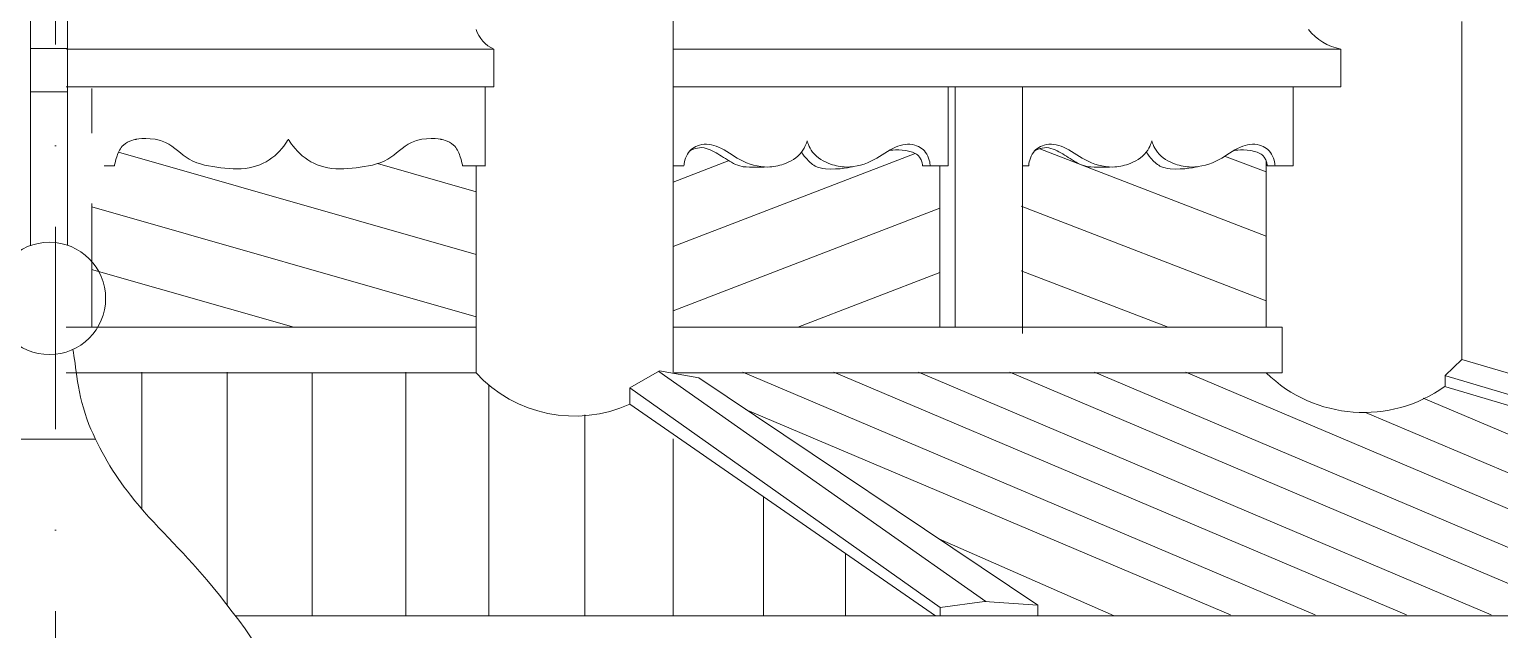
# Model space of a CAD drawing. Header units: millimetres. Extents: x 2399 to 111977, y 1313 to 59551.
# Drawn here: x 15500 to 18063, y 43652 to 44698 of the extents above; entities that cross this region are included whole.
import ezdxf

# ---------------------------------------------------------------- set-up
doc = ezdxf.new("R2010")
doc.units = ezdxf.units.MM
doc.linetypes.add('Штрихпунктирная', pattern=[670.277762, 352.777767, -176.388884, 0, -141.111112])
doc.layers.add('main line', color=7, linetype='Continuous', lineweight=13)

msp = doc.modelspace()

# ---------------------------------------------------------------- linework, layer by layer
at = {"layer": 'main line', "color": 7, "linetype": 'Штрихпунктирная', "lineweight": 13}
msp.add_line((15545.2827, 57761.4746), (15545.2827, 33588.1714), dxfattribs=at)
at = {"layer": 'main line', "color": 7, "linetype": 'Continuous', "lineweight": 13}
for p, q in [((15501.7297, 45703.6819), (15501.7297, 44321.258)), ((15566.4275, 44321.258), (15566.4275, 45703.6819)), ((16621.832, 44101.1099), (16621.832, 44717.7255)), ((17997.0873, 44122.3986), (17997.0873, 44712.0312)), ((15501.7297, 44664.6323), (15566.4275, 44664.6323)), ((15564.6357, 44663.54), (16309.375, 44663.54)), ((16309.375, 44598.128), (16309.375, 44663.54)), ((17785.8745, 44663.8403), (16621.832, 44663.8403)), ((17785.8745, 44598.128), (17785.8745, 44663.8403)), ((15564.0861, 44598.128), (16309.375, 44598.128)), ((16294.2575, 44598.128), (16294.2575, 44460.2853)), ((16621.832, 44598.128), (17785.8745, 44598.128)), ((17101.6079, 44460.2853), (17101.6079, 44598.128)), ((17113.689, 44598.128), (17113.689, 44178.6851)), ((17231.0482, 44598.128), (17231.0482, 44167.6688)), ((17702.6982, 44598.128), (17702.6982, 44460.2853)), ((17702.6982, 44598.128), (17702.6982, 44460.2853)), ((15501.7297, 44589.4685), (15566.4275, 44589.4685)), ((15608.7125, 44595.0761), (15608.7125, 44517.1669)), ((16278.399, 44305.8656), (15655.2227, 44484.1714)), ((16621.832, 44319.4315), (17043.6664, 44481.9148)), ((16621.832, 44431.7491), (16719.5284, 44469.3801)), ((17656.0211, 44337.4107), (17260.9683, 44489.5782)), ((17656.0211, 44449.7284), (17583.4499, 44476.9967)), ((17656.0211, 44178.6851), (17656.0211, 44468.9811)), ((15630.2223, 44460.2853), (15648.0114, 44460.2853)), ((16278.399, 44414.8828), (16106.5557, 44464.0513)), ((16294.6204, 44460.2853), (16254.8625, 44460.2853)), ((16278.399, 44099.0339), (16278.399, 44460.2853)), ((17101.6079, 44460.2853), (17056.7361, 44460.2853)), ((17086.938, 44460.2853), (17086.938, 44178.6851)), ((17702.6982, 44460.2853), (17657.8264, 44460.2853)), ((15608.7125, 44394.4042), (15608.7125, 44178.6851)), ((16278.399, 44196.8484), (15608.7125, 44388.4619)), ((16621.832, 44207.1138), (17086.938, 44386.2646)), ((17656.0211, 44225.093), (17228.6886, 44389.6941)), ((15960.8662, 44178.6851), (15607.9882, 44279.652)), ((16839.6219, 44178.6851), (17086.938, 44273.947)), ((17484.9083, 44178.6851), (17228.6886, 44277.3765)), ((15564.0861, 44178.6851), (16278.399, 44178.6851)), ((16621.832, 44178.6851), (17683.6806, 44178.6851)), ((17683.6806, 44099.0339), (17683.6806, 44178.6851)), ((17997.0873, 44122.3986), (17967.9514, 44094.8295)), ((17997.0873, 44122.3986), (19506.9377, 43675.7242)), ((15564.0861, 44099.0339), (16278.399, 44099.0339)), ((15696.031, 44100.4699), (15696.031, 43861.4678)), ((15844.4658, 44100.4699), (15844.4658, 43694.5121)), ((15992.9005, 44099.0339), (15992.9005, 43675.7242)), ((16156.1706, 44100.4699), (16156.1706, 43675.7242)), ((16598.3718, 44102.4789), (16546.6989, 44072.9799)), ((17167.1581, 43700.4445), (16597.2628, 44101.8458)), ((16598.3718, 44102.4789), (16666.4869, 44090.4122)), ((16621.4917, 44099.0339), (17683.6806, 44099.0339)), ((16653.2636, 44099.2757), (16653.6244, 44099.0339)), ((16666.4869, 44090.4122), (17257.7365, 43694.1016)), ((16743.2794, 44100.4699), (17741.4711, 43677.1602)), ((16902.0269, 44100.4699), (17900.2185, 43677.1602)), ((17050.0058, 44100.4699), (18048.1974, 43677.1602)), ((17208.7532, 44100.4699), (18206.9449, 43677.1602)), ((17356.7322, 44100.4699), (18354.9238, 43677.1602)), ((17515.4796, 44100.4699), (18513.6712, 43677.1602)), ((17967.7593, 44075.9077), (17967.9514, 44094.8295)), ((17968.8267, 44093.9329), (19371.9447, 43675.7242)), ((16300.8644, 44077.724), (16300.8644, 43675.7242)), ((16546.6989, 44072.9799), (16546.6989, 44044.7497)), ((16546.6989, 44072.9799), (17087.5686, 43689.9389)), ((19308.2304, 43675.7242), (17969.2257, 44075.0143)), ((17079.2227, 43675.7242), (16546.6989, 44044.7497)), ((16748.2474, 44035.6087), (17593.4921, 43677.1602)), ((17929.4764, 44054.979), (18820.3976, 43677.1602)), ((16467.8754, 44025.995), (16467.8754, 43675.7242)), ((17829.1765, 44030.1928), (18661.6502, 43677.1602)), ((15447.8691, 43983.854), (15614.8656, 43983.854)), ((16622.0032, 43675.7242), (16622.0032, 43984.3279)), ((16779.5802, 43883.3689), (16779.5802, 43675.7242)), ((17391.0894, 43675.7242), (17084.901, 43809.952)), ((16922.4118, 43784.3902), (16922.4118, 43675.7242)), ((17164.8879, 43700.6034), (17087.5686, 43689.9389)), ((17164.8879, 43700.6034), (17257.7365, 43694.1016)), ((15858.8482, 43675.7242), (19506.9377, 43675.7242)), ((17087.5686, 43689.9389), (17087.5686, 43675.7242)), ((17257.7365, 43694.1016), (17257.7365, 43675.7242))]:
    msp.add_line(p, q, dxfattribs=at)
msp.add_circle((15534.6991, 44229.0044), 97.9679, dxfattribs=at)
for centre, radius, start, end in [((16333.5698, 44716.3727), 58.1093, 198.2987864, 245.39452), ((17802.4477, 44754.8643), 92.5205, 217.8233511, 259.680873), ((16450.1155, 44257.5648), 233.7062, 222.7135968, 294.4103271), ((17825.7011, 44273.6398), 243.4718, 225.8197175, 305.6948895)]:
    msp.add_arc(centre, radius, start, end, dxfattribs=at)
for points, knots in [([(15648.0114, 44460.2853), (15648.0114, 44460.2853), (15649.721, 44469.0736), (15652.6251, 44477.5039), (15655.048, 44484.5373), (15658.1784, 44491.4688), (15663.6073, 44496.5256), (15672.6993, 44504.9946), (15685.9646, 44506.4417), (15685.9646, 44506.4417)], [0, 0, 0, 0, 1, 1, 1, 2, 2, 2, 3, 3, 3, 3]), ([(15951.4369, 44506.4417), (15951.4369, 44506.4417), (15943.2435, 44492.7259), (15931.8742, 44481.8124), (15920.1442, 44470.5526), (15905.6834, 44462.4243), (15889.9259, 44458.3414), (15871.5802, 44453.5878), (15852.5194, 44454.8797), (15833.6221, 44456.9892), (15814.4295, 44459.1317), (15795.1805, 44462.2346), (15778.5023, 44471.7585), (15763.8237, 44480.1405), (15752.5012, 44493.7087), (15737.2229, 44500.8882), (15713.5008, 44512.0356), (15685.9646, 44506.4417), (15685.9646, 44506.4417)], [0, 0, 0, 0, 1, 1, 1, 2, 2, 2, 3, 3, 3, 4, 4, 4, 5, 5, 5, 6, 6, 6, 6]), ([(15951.4369, 44506.4417), (15951.4369, 44506.4417), (15959.6304, 44492.7259), (15970.9997, 44481.8124), (15982.7297, 44470.5526), (15997.1905, 44462.4243), (16012.948, 44458.3414), (16031.2937, 44453.5878), (16050.3545, 44454.8797), (16069.2518, 44456.9892), (16088.4444, 44459.1317), (16107.6934, 44462.2346), (16124.3716, 44471.7585), (16139.0502, 44480.1405), (16150.3727, 44493.7087), (16165.6509, 44500.8882), (16189.3731, 44512.0356), (16216.9093, 44506.4417), (16216.9093, 44506.4417)], [0, 0, 0, 0, 1, 1, 1, 2, 2, 2, 3, 3, 3, 4, 4, 4, 5, 5, 5, 6, 6, 6, 6]), ([(16254.8625, 44460.2853), (16254.8625, 44460.2853), (16253.1529, 44469.0736), (16250.2487, 44477.5039), (16247.8259, 44484.5373), (16244.6955, 44491.4688), (16239.2665, 44496.5256), (16230.1746, 44504.9946), (16216.9093, 44506.4417), (16216.9093, 44506.4417)], [0, 0, 0, 0, 1, 1, 1, 2, 2, 2, 3, 3, 3, 3]), ([(16855.4936, 44503.9645), (16855.4936, 44503.9645), (16852.5469, 44492.8548), (16845.7963, 44483.9332), (16838.1238, 44473.793), (16826.5319, 44467.6214), (16814.4929, 44463.3459), (16805.7277, 44460.233), (16796.6015, 44458.2901), (16787.3086, 44458.112), (16770.2216, 44457.7846), (16753.556, 44463.0509), (16738.4979, 44471.1908), (16725.8582, 44478.0234), (16714.454, 44487.0472), (16701.2572, 44492.6917), (16690.5698, 44497.2629), (16678.8149, 44499.5131), (16667.6864, 44496.3595), (16659.0793, 44493.9204), (16651.5875, 44488.4827), (16646.976, 44480.8267), (16641.3961, 44471.5631), (16640.7629, 44460.2853), (16640.7629, 44460.2853)], [0, 0, 0, 0, 1, 1, 1, 2, 2, 2, 3, 3, 3, 4, 4, 4, 5, 5, 5, 6, 6, 6, 7, 7, 7, 8, 8, 8, 8]), ([(16855.4936, 44503.9645), (16855.4936, 44503.9645), (16858.4403, 44492.8548), (16865.1908, 44483.9332), (16872.8634, 44473.793), (16884.4553, 44467.6214), (16896.4942, 44463.3459), (16905.2595, 44460.233), (16914.3856, 44458.2901), (16923.6786, 44458.112), (16940.7655, 44457.7846), (16957.4312, 44463.0509), (16972.4893, 44471.1908), (16985.1289, 44478.0234), (16996.5332, 44487.0472), (17009.7299, 44492.6917), (17020.4173, 44497.2629), (17032.1722, 44499.5131), (17043.3007, 44496.3595), (17051.9079, 44493.9204), (17059.3996, 44488.4827), (17064.0112, 44480.8267), (17069.591, 44471.5631), (17070.2243, 44460.2853), (17070.2243, 44460.2853)], [0, 0, 0, 0, 1, 1, 1, 2, 2, 2, 3, 3, 3, 4, 4, 4, 5, 5, 5, 6, 6, 6, 7, 7, 7, 8, 8, 8, 8]), ([(17456.5838, 44503.9645), (17456.5838, 44503.9645), (17453.6371, 44492.8548), (17446.8866, 44483.9332), (17439.214, 44473.793), (17427.6222, 44467.6214), (17415.5832, 44463.3459), (17406.818, 44460.233), (17397.6918, 44458.2901), (17388.3988, 44458.112), (17371.3119, 44457.7846), (17354.6462, 44463.0509), (17339.5881, 44471.1908), (17326.9485, 44478.0234), (17315.5442, 44487.0472), (17302.3475, 44492.6917), (17291.6601, 44497.2629), (17279.9052, 44499.5131), (17268.7767, 44496.3595), (17260.1695, 44493.9204), (17252.6778, 44488.4827), (17248.0663, 44480.8267), (17242.4864, 44471.5631), (17241.8531, 44460.2853), (17241.8531, 44460.2853)], [0, 0, 0, 0, 1, 1, 1, 2, 2, 2, 3, 3, 3, 4, 4, 4, 5, 5, 5, 6, 6, 6, 7, 7, 7, 8, 8, 8, 8]), ([(17456.5838, 44503.9645), (17456.5838, 44503.9645), (17459.5306, 44492.8548), (17466.2811, 44483.9332), (17473.9537, 44473.793), (17485.5455, 44467.6214), (17497.5845, 44463.3459), (17506.3497, 44460.233), (17515.4759, 44458.2901), (17524.7689, 44458.112), (17541.8558, 44457.7846), (17558.5214, 44463.0509), (17573.5796, 44471.1908), (17586.2192, 44478.0234), (17597.6235, 44487.0472), (17610.8202, 44492.6917), (17621.5076, 44497.2629), (17633.2625, 44499.5131), (17644.391, 44496.3595), (17652.9982, 44493.9204), (17660.4899, 44488.4827), (17665.1014, 44480.8267), (17670.6813, 44471.5631), (17671.3146, 44460.2853), (17671.3146, 44460.2853)], [0, 0, 0, 0, 1, 1, 1, 2, 2, 2, 3, 3, 3, 4, 4, 4, 5, 5, 5, 6, 6, 6, 7, 7, 7, 8, 8, 8, 8]), ([(16781.655, 44458.2051), (16781.655, 44458.2051), (16765.3261, 44457.181), (16749.0441, 44458.2051), (16746.8316, 44458.3442), (16744.6315, 44458.5932), (16742.455, 44459.0072), (16731.721, 44461.0492), (16722.2576, 44467.051), (16712.9774, 44472.879), (16704.4017, 44478.2646), (16695.9539, 44483.9201), (16686.7128, 44488.0429), (16682.0713, 44490.1137), (16677.2134, 44491.7301), (16672.1468, 44491.9459), (16661.1442, 44492.4145), (16651.0997, 44486.3063), (16651.0997, 44486.3063)], [0, 0, 0, 0, 1, 1, 1, 2, 2, 2, 3, 3, 3, 4, 4, 4, 5, 5, 5, 6, 6, 6, 6]), ([(16845.7963, 44483.9332), (16845.7963, 44483.9332), (16849.4246, 44478.5336), (16853.6289, 44473.5904), (16858.2158, 44468.1974), (16863.3379, 44463.133), (16869.6176, 44459.878), (16875.187, 44456.9912), (16881.3501, 44455.6366), (16887.6162, 44455.0553), (16911.3164, 44452.8563), (16934.901, 44458.6814), (16934.901, 44458.6814)], [0, 0, 0, 0, 1, 1, 1, 2, 2, 2, 3, 3, 3, 4, 4, 4, 4]), ([(17056.7361, 44460.2853), (17056.7361, 44460.2853), (17056.4236, 44469.1268), (17051.3795, 44475.6155), (17047.2934, 44480.872), (17040.9726, 44483.6676), (17034.4788, 44485.3732), (17016.9303, 44489.9822), (16998.4767, 44487.0454), (16998.4767, 44487.0454)], [0, 0, 0, 0, 1, 1, 1, 2, 2, 2, 3, 3, 3, 3]), ([(17382.7453, 44458.2051), (17382.7453, 44458.2051), (17366.4164, 44457.181), (17350.1343, 44458.2051), (17347.9219, 44458.3442), (17345.7218, 44458.5932), (17343.5452, 44459.0072), (17332.8112, 44461.0492), (17323.3478, 44467.051), (17314.0677, 44472.879), (17305.492, 44478.2646), (17297.0441, 44483.9201), (17287.803, 44488.0429), (17283.1616, 44490.1137), (17278.3037, 44491.7301), (17273.2371, 44491.9459), (17262.2345, 44492.4145), (17252.1899, 44486.3063), (17252.1899, 44486.3063)], [0, 0, 0, 0, 1, 1, 1, 2, 2, 2, 3, 3, 3, 4, 4, 4, 5, 5, 5, 6, 6, 6, 6]), ([(17446.8866, 44483.9332), (17446.8866, 44483.9332), (17450.5149, 44478.5336), (17454.7192, 44473.5904), (17459.306, 44468.1974), (17464.4281, 44463.133), (17470.7079, 44459.878), (17476.2772, 44456.9912), (17482.4404, 44455.6366), (17488.7065, 44455.0553), (17512.4067, 44452.8563), (17535.9913, 44458.6814), (17535.9913, 44458.6814)], [0, 0, 0, 0, 1, 1, 1, 2, 2, 2, 3, 3, 3, 4, 4, 4, 4]), ([(17657.8264, 44460.2853), (17657.8264, 44460.2853), (17657.5139, 44469.1268), (17652.4698, 44475.6155), (17648.3836, 44480.872), (17642.0629, 44483.6676), (17635.569, 44485.3732), (17618.0206, 44489.9822), (17599.567, 44487.0454), (17599.567, 44487.0454)], [0, 0, 0, 0, 1, 1, 1, 2, 2, 2, 3, 3, 3, 3]), ([(15748.3562, 43000.0721), (15748.3562, 43000.0721), (15817.0474, 43029.0496), (15852.6198, 43064.5049), (15881.1523, 43092.9434), (15911.1232, 43132.8472), (15930.3942, 43168.204), (15958.1038, 43219.0433), (15974.6465, 43281.6672), (15980.1597, 43339.5083), (15985.7874, 43398.5508), (15972.7542, 43433.3899), (15958.3375, 43490.8999), (15936.5509, 43577.8092), (15866.3617, 43669.2863), (15809.1277, 43738.329), (15766.8582, 43789.3197), (15716.8528, 43833.5425), (15676.0233, 43885.6889), (15646.4154, 43923.5035), (15621.6331, 43964.8822), (15603.6332, 44009.4311), (15583.2218, 44059.9488), (15580.758, 44114.4823), (15575.5379, 44139.9544)], [0, 0, 0, 0, 1, 1, 1, 2, 2, 2, 3, 3, 3, 4, 4, 4, 5, 5, 5, 6, 6, 6, 7, 7, 7, 8, 8, 8, 8])]:
    msp.add_open_spline(points, degree=3, knots=knots, dxfattribs=at)
for points in [[(16640.7629, 44460.2853), (16640.7629, 44460.2853), (16621.832, 44460.2853), (16621.832, 44460.2853)], [(17241.8531, 44460.2853), (17241.8531, 44460.2853), (17236.1824, 44460.2853), (17231.0482, 44460.2853)]]:
    msp.add_open_spline(points, degree=3, dxfattribs=at)

doc.saveas('drawing.dxf')
